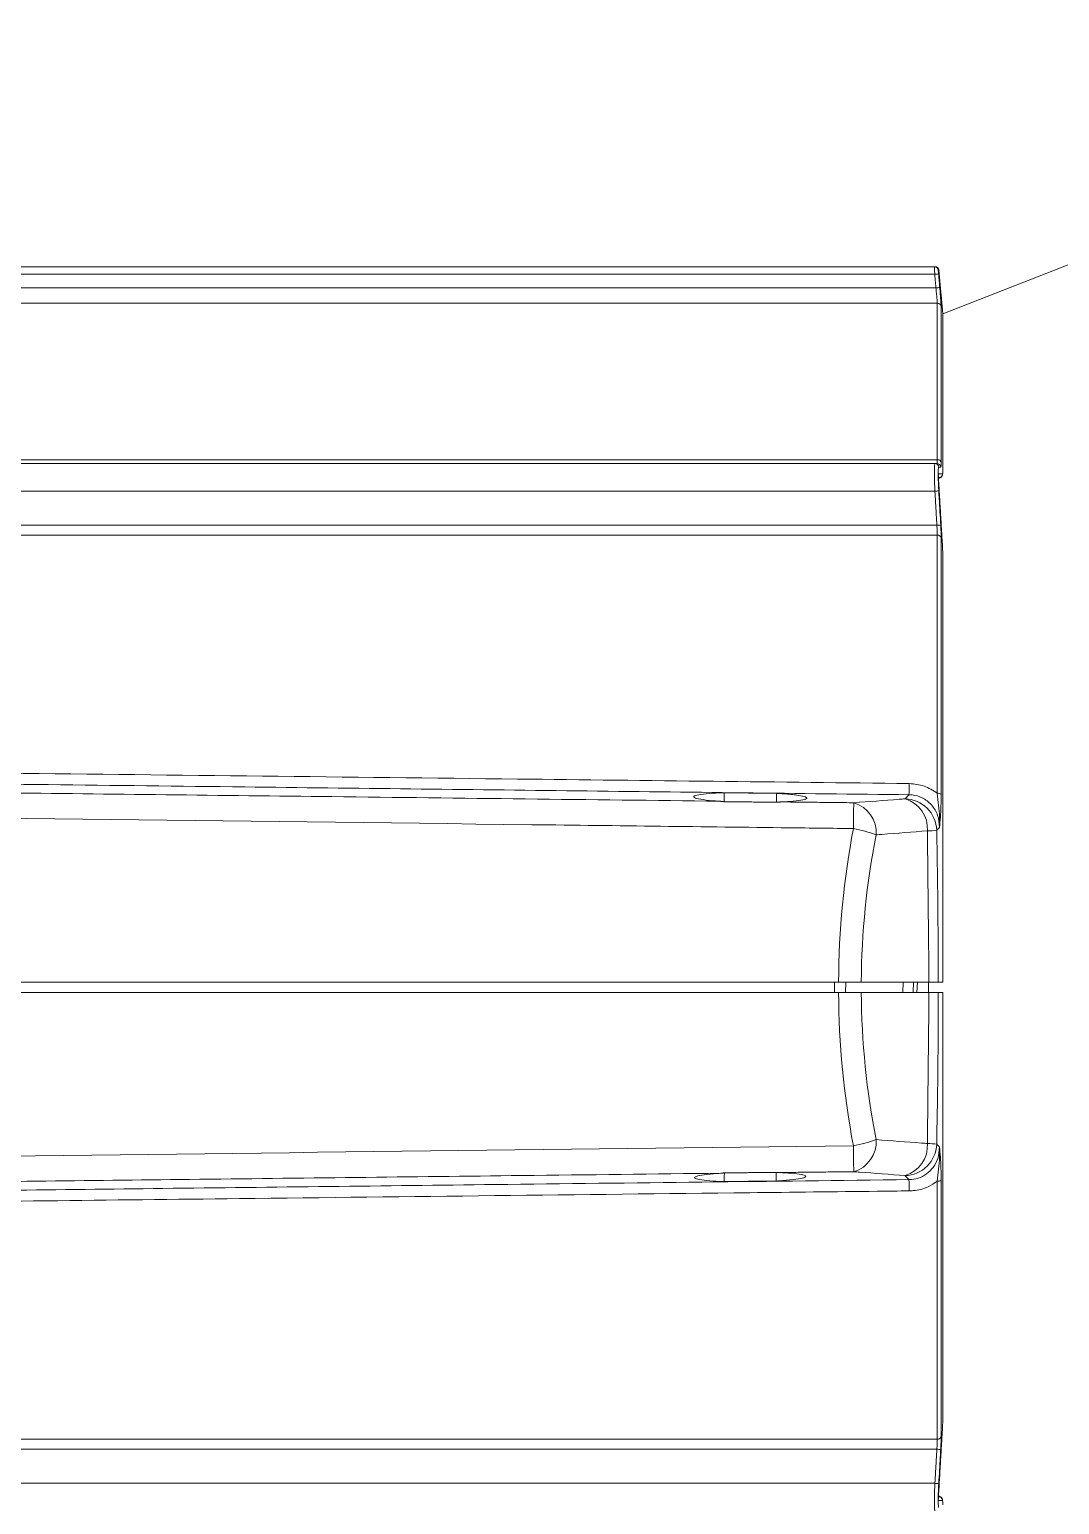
# Model space of a CAD drawing. Extents: x 2 to 136, y 1 to 99.
# Drawn here: x 14.66 to 18.67, y 43.28 to 49.01 of the extents above; entities that cross this region are included whole.
import ezdxf

# ---------------------------------------------------------------- set-up
doc = ezdxf.new("R2010")
doc.units = 0
doc.header["$MEASUREMENT"] = 0
doc.linetypes.add('SLD-Solid', pattern=[0])
doc.layers.add('OBJECT', color=7, linetype='CONTINUOUS')

msp = doc.modelspace()

# ---------------------------------------------------------------- linework, layer by layer
at = {"layer": 'OBJECT', "linetype": 'SLD-Solid', "lineweight": 15}
for p, q in [((21.0269, 49.0118), (18.2128, 47.9063)), ((18.1803, 48.09), (13.7554, 48.09)), ((18.1813, 48.0608), (13.8826, 48.0608)), ((18.2128, 47.9063), (18.1979, 48.0764)), ((13.9723, 48.0078), (18.1859, 48.0078)), ((18.1913, 47.9485), (13.9723, 47.9485)), ((18.1913, 47.34), (18.1913, 47.9485)), ((18.2062, 47.9351), (18.2062, 47.3296)), ((18.2128, 47.3019), (18.2128, 47.9063)), ((18.2128, 47.3009), (18.2128, 47.905)), ((14.1273, 47.325), (18.1821, 47.325)), ((14.2723, 47.34), (18.1913, 47.34)), ((18.182, 47.2179), (14.1233, 47.2179)), ((14.2723, 47.0855), (18.1897, 47.0855)), ((18.1913, 47.0463), (14.2723, 47.0463)), ((18.1913, 46.0437), (18.1913, 47.0463)), ((18.2062, 47.0374), (18.2062, 46.0399)), ((18.2128, 45.31), (18.2128, 46.9574)), ((18.2128, 45.3099), (18.2128, 46.9566)), ((17.8075, 45.31), (13.1236, 45.31)), ((17.7922, 45.27), (17.7922, 45.31)), ((17.835, 45.27), (17.836, 45.31)), ((18.159, 45.31), (17.8959, 45.31)), ((18.0572, 45.27), (18.0582, 45.31)), ((18.0979, 45.27), (18.0993, 45.31)), ((18.1123, 45.27), (18.1138, 45.31)), ((18.157, 45.31), (18.157, 45.27)), ((13.1236, 45.27), (17.8075, 45.27)), ((18.159, 45.27), (17.8959, 45.27)), ((18.2128, 43.6226), (18.2128, 45.27)), ((18.2128, 43.6234), (18.2128, 45.2699)), ((18.2062, 44.5401), (18.2062, 43.5426)), ((18.1913, 43.5337), (18.1913, 44.5363)), ((14.2723, 43.5337), (18.1913, 43.5337)), ((18.1897, 43.4945), (14.2723, 43.4945)), ((14.1233, 43.3621), (18.182, 43.3621))]:
    msp.add_line(p, q, dxfattribs=at)
at = {"layer": 'OBJECT', "linetype": 'SLD-Solid', "lineweight": 15, "flags": 128}
for points in [[(18.2046, 47.2714), (18.2065, 47.2726), (18.209, 47.2754), (18.2105, 47.2781), (18.2113, 47.2803), (18.2119, 47.2827), (18.2125, 47.2877), (18.2128, 47.3057)], [(18.2127, 43.2804), (18.2127, 43.2888), (18.2121, 43.296), (18.2114, 43.2995), (18.2099, 43.3031), (18.2076, 43.3063), (18.2036, 43.3093), (18.201, 43.3102)]]:
    msp.add_lwpolyline(points, dxfattribs=at)
at = {"layer": 'OBJECT', "linetype": 'SLD-Solid', "lineweight": 15}
for centre, radius, start, end in [((18.1803, 48.075), 0.015, 4.94472, 89.99671), ((18.1977, 47.9136), 0.1481, 90.54619, 96.34008), ((18.183, 48.075), 0.015, 5.52986, 90), ((18.2022, 47.8605), 0.1482, 90.54632, 96.33435), ((18.1914, 47.9336), 0.0149, 5.55214, 90.43591), ((18.1821, 47.31), 0.015, 3.55545, 89.95225), ((18.1896, 47.31), 0.015, 3.67128, 89.95768), ((18.1927, 47.3261), 0.014, 14.65387, 95.78954), ((18.1964, 47.2839), 0.015, 297.41168, 3.81118), ((18.2001, 46.9707), 0.2478, 90.72233, 94.18073), ((18.2072, 46.8377), 0.2484, 90.59292, 94.04274), ((18.1932, 47.0325), 0.0139, 20.57718, 97.92167), ((14.6891, 46.1147), 3.3929, 358.70314, 359.43982), ((18.1943, 46.0245), 0.0194, 52.30498, 99.04846), ((30.6042, 45.7759), 12.7398, 178.96138, 179.41295), ((17.8337, 45.8913), 0.1201, 355.71221, 74.14955), ((18.033, 45.9065), 0.1201, 355.71295, 74.14882), ((18.0634, 45.8964), 0.1256, 1.5417, 88.87073), ((17.7741, 45.3988), 0.5157, 69.64123, 79.8336), ((20.9658, 45.29), 3.07, 168.87528, 179.62673), ((18.1458, 46.2931), 0.3957, 271.01904, 276.2638), ((20.9658, 45.29), 3.07, 180.37327, 191.12472), ((17.7741, 45.1812), 0.5157, 280.1667, 290.35847), ((30.6034, 44.8041), 12.7389, 180.58703, 181.03864), ((17.8337, 44.6887), 0.1201, 285.85046, 4.28778), ((18.033, 44.6735), 0.1201, 285.85089, 4.28735), ((18.0634, 44.6836), 0.1256, 271.12921, 358.45836), ((18.1458, 44.2866), 0.396, 83.73825, 88.9789), ((14.6888, 44.4653), 3.3933, 0.5602, 1.29681), ((18.1943, 44.5555), 0.0194, 260.94793, 307.69652), ((18.1932, 43.5475), 0.0139, 262.07833, 339.42282), ((18.2073, 43.7438), 0.2499, 265.96762, 269.39672), ((18.2001, 43.6099), 0.2485, 265.82498, 269.27421), ((18.1964, 43.2961), 0.015, 356.18924, 62.58891)]:
    msp.add_arc(centre, radius, start, end, dxfattribs=at)
for start_param, end_param in [(1.376633, 1.564537), (1.577056, 1.764959)]:
    msp.add_ellipse((20.8774, 45.29), major_axis=(0, 3.195), ratio=0.960876, start_param=start_param, end_param=end_param, dxfattribs=at)
for points, knots in [([(18.1813, 48.0608), (18.1812, 48.0641), (18.1809, 48.0709), (18.1805, 48.0797), (18.1803, 48.0863), (18.1802, 48.0896), (18.1802, 48.0899), (18.1803, 48.09)], [0, 0, 0, 0, 0.218544, 0.437092, 0.65551, 0.873728, 1, 1, 1, 1]), ([(18.1952, 48.0763), (18.1952, 48.0761), (18.1952, 48.0758), (18.1953, 48.0732), (18.1956, 48.0694), (18.196, 48.0653), (18.1962, 48.0627), (18.1963, 48.0617)], [0, 0, 0, 0, 0.217388, 0.434771, 0.652345, 0.870527, 1, 1, 1, 1]), ([(18.197, 48.0763), (18.1973, 48.0763), (18.1978, 48.0763), (18.196, 48.0763), (18.1952, 48.0763)], [0, 0, 0, 0, 0.509002, 1, 1, 1, 1]), ([(18.1963, 48.0617), (18.1971, 48.0517), (18.1986, 48.0341), (18.2002, 48.0164), (18.2008, 48.0087)], [0, 0, 0, 0, 0.564414, 1, 1, 1, 1]), ([(18.1913, 47.9485), (18.1912, 47.9505), (18.1911, 47.9544), (18.1899, 47.9682), (18.1881, 47.9864), (18.1866, 48.0006), (18.1859, 48.0078)], [0, 0, 0, 0, 0.2465, 0.492977, 0.740149, 1, 1, 1, 1]), ([(18.2008, 48.0087), (18.2016, 48.0001), (18.203, 47.9828), (18.2048, 47.9602), (18.206, 47.9426), (18.2061, 47.9376), (18.2062, 47.9351)], [0, 0, 0, 0, 0.249056, 0.498133, 0.746674, 1, 1, 1, 1]), ([(18.182, 47.2179), (18.1815, 47.2301), (18.1803, 47.2545), (18.1797, 47.2868), (18.1799, 47.311), (18.1808, 47.3233), (18.1818, 47.3245), (18.1821, 47.325)], [0, 0, 0, 0, 0.216844, 0.433701, 0.650256, 0.866699, 1, 1, 1, 1]), ([(18.1896, 47.325), (18.1901, 47.3256), (18.191, 47.3269), (18.1912, 47.3355), (18.1913, 47.34)], [0, 0, 0, 0, 0.473398, 1, 1, 1, 1]), ([(18.1971, 47.3109), (18.1965, 47.3099), (18.1954, 47.3078), (18.1946, 47.2917), (18.1948, 47.2679), (18.1957, 47.2419), (18.1966, 47.225), (18.197, 47.2185)], [0, 0, 0, 0, 0.216835, 0.433686, 0.650167, 0.866491, 1, 1, 1, 1]), ([(18.2046, 47.311), (18.204, 47.311), (18.2015, 47.311), (18.199, 47.311), (18.1971, 47.3109)], [0, 0, 0, 0, 0.237767, 1, 1, 1, 1]), ([(18.2062, 47.3296), (18.2062, 47.3245), (18.206, 47.3137), (18.2051, 47.3119), (18.2046, 47.311)], [0, 0, 0, 0, 0.473443, 1, 1, 1, 1]), ([(18.2114, 47.2849), (18.2118, 47.2858), (18.2125, 47.2876), (18.2128, 47.2961), (18.2128, 47.3014), (18.2128, 47.3019)], [0, 0, 0, 0, 0.489871, 0.942612, 1, 1, 1, 1]), ([(18.2033, 47.2705), (18.2013, 47.2705), (18.1988, 47.2704), (18.1962, 47.2704), (18.1958, 47.2704)], [0, 0, 0, 0, 0.845701, 1, 1, 1, 1]), ([(18.197, 47.2185), (18.1976, 47.2086), (18.2002, 47.1644), (18.2027, 47.1203), (18.2047, 47.0861)], [0, 0, 0, 0, 0.226062, 1, 1, 1, 1]), ([(18.1913, 47.0463), (18.1912, 47.052), (18.1911, 47.0638), (18.1902, 47.0781), (18.1897, 47.0855)], [0, 0, 0, 0, 0.486978, 1, 1, 1, 1]), ([(18.2047, 47.0861), (18.2051, 47.0774), (18.206, 47.0596), (18.2062, 47.0449), (18.2062, 47.0374)], [0, 0, 0, 0, 0.488652, 1, 1, 1, 1]), ([(18.2128, 46.9574), (18.2127, 46.964), (18.2126, 46.9774), (18.2118, 46.9936), (18.2114, 47.0019)], [0, 0, 0, 0, 0.491582, 1, 1, 1, 1]), ([(18.0812, 46.0379), (17.6509, 46.0429), (16.7902, 46.0531), (15.4204, 46.0692), (14.4808, 46.0802), (13.9716, 46.0862)], [0, 0, 0, 0, 0.314137, 0.628275, 1, 1, 1, 1]), ([(13.9723, 46.1287), (14.0081, 46.1283), (14.2092, 46.126), (15.0716, 46.1161), (16.4057, 46.1008), (17.5744, 46.0873), (18.0819, 46.0815)], [0, 0, 0, 0, 0.026129, 0.146813, 0.629552, 1, 1, 1, 1]), ([(14.0995, 46.0507), (14.2486, 46.049), (14.828, 46.0422), (15.9087, 46.0297), (16.8405, 46.0188), (17.3419, 46.013)], [0, 0, 0, 0, 0.137909, 0.536076, 1, 1, 1, 1]), ([(17.3622, 46.0458), (17.347, 46.0451), (17.3109, 46.0436), (17.2686, 46.0393), (17.2434, 46.0334), (17.2431, 46.0268), (17.268, 46.0203), (17.3056, 46.0157), (17.3337, 46.0136), (17.3419, 46.013)], [0, 0, 0, 0, 0.117568, 0.279861, 0.442586, 0.605907, 0.769589, 0.933238, 1, 1, 1, 1]), ([(17.5856, 46.0101), (17.6014, 46.011), (17.6367, 46.0131), (17.6725, 46.018), (17.688, 46.0243), (17.6781, 46.0309), (17.6439, 46.0372), (17.6016, 46.0412), (17.5731, 46.043), (17.5662, 46.0434)], [0, 0, 0, 0, 0.132307, 0.294526, 0.457212, 0.620426, 0.783854, 0.947086, 1, 1, 1, 1]), ([(18.2001, 45.9114), (18.1987, 45.9272), (18.1959, 45.9586), (18.1713, 45.9994), (18.1357, 46.0271), (18.1032, 46.037), (18.0855, 46.0377), (18.0812, 46.0379)], [0, 0, 0, 0, 0.251338, 0.503313, 0.735354, 0.935196, 1, 1, 1, 1]), ([(18.0819, 46.0815), (18.102, 46.0796), (18.1418, 46.0758), (18.1749, 46.0543), (18.1913, 46.0437)], [0, 0, 0, 0, 0.505217, 1, 1, 1, 1]), ([(18.2001, 45.9114), (18.2001, 45.9116), (18.2016, 45.9391), (18.1989, 45.9781), (18.1931, 46.0278), (18.1913, 46.0437)], [0, 0, 0, 0, 0.00294, 0.680839, 1, 1, 1, 1]), ([(18.2062, 46.0399), (18.2061, 46.0243), (18.2057, 45.9906), (18.2032, 45.9496), (18.2012, 45.9243), (18.2001, 45.9115), (18.2001, 45.9114)], [0, 0, 0, 0, 0.298756, 0.643488, 0.99732, 1, 1, 1, 1]), ([(17.8666, 46.0069), (17.9254, 46.0113), (17.9918, 46.0164), (18.0583, 46.0214), (18.0659, 46.022)], [0, 0, 0, 0, 0.885696, 1, 1, 1, 1]), ([(17.8651, 45.9065), (17.7818, 45.9075), (17.3652, 45.9125), (15.7847, 45.9317), (14.2875, 45.9498), (13.1236, 45.9639)], [0, 0, 0, 0, 0.052722, 0.263609, 1, 1, 1, 1]), ([(18.1528, 45.8975), (18.094, 45.893), (18.0275, 45.888), (17.9611, 45.8829), (17.9535, 45.8823)], [0, 0, 0, 0, 0.885696, 1, 1, 1, 1]), ([(18.189, 45.8998), (18.1898, 45.8567), (18.1935, 45.6602), (18.1945, 45.4635), (18.1952, 45.31)], [0, 0, 0, 0, 0.219221, 1, 1, 1, 1]), ([(17.8959, 45.31), (17.883, 45.31), (17.8591, 45.31), (17.8261, 45.31), (17.8098, 45.31), (17.8075, 45.31)], [0, 0, 0, 0, 0.499397, 0.929176, 1, 1, 1, 1]), ([(18.1952, 45.31), (18.1926, 45.31), (18.1873, 45.31), (18.1685, 45.31), (18.159, 45.31)], [0, 0, 0, 0, 0.5, 1, 1, 1, 1]), ([(17.8075, 45.27), (17.8238, 45.27), (17.8543, 45.27), (17.8825, 45.27), (17.8942, 45.27), (17.8959, 45.27)], [0, 0, 0, 0, 0.499401, 0.929163, 1, 1, 1, 1]), ([(18.159, 45.27), (18.1685, 45.27), (18.1873, 45.27), (18.1926, 45.27), (18.1952, 45.27)], [0, 0, 0, 0, 0.5, 1, 1, 1, 1]), ([(18.1952, 45.27), (18.1949, 45.1867), (18.1944, 44.99), (18.1909, 44.7935), (18.189, 44.6802)], [0, 0, 0, 0, 0.423826, 1, 1, 1, 1]), ([(13.1236, 44.6161), (13.2014, 44.617), (13.6125, 44.622), (15.193, 44.6412), (16.6957, 44.6594), (17.8651, 44.6735)], [0, 0, 0, 0, 0.049218, 0.260105, 1, 1, 1, 1]), ([(17.9535, 44.6977), (18.0124, 44.6932), (18.0788, 44.6881), (18.1452, 44.6831), (18.1528, 44.6825)], [0, 0, 0, 0, 0.885696, 1, 1, 1, 1]), ([(18.0812, 44.5421), (18.0934, 44.5433), (18.1179, 44.5457), (18.1507, 44.5632), (18.1771, 44.5895), (18.1965, 44.6254), (18.1988, 44.6535), (18.2001, 44.6686)], [0, 0, 0, 0, 0.182197, 0.364244, 0.551045, 0.759195, 1, 1, 1, 1]), ([(18.1913, 44.5363), (18.1931, 44.5522), (18.1989, 44.6019), (18.2016, 44.6409), (18.2001, 44.6684), (18.2001, 44.6686)], [0, 0, 0, 0, 0.319161, 0.99706, 1, 1, 1, 1]), ([(18.2001, 44.6686), (18.2001, 44.6685), (18.2011, 44.6559), (18.2032, 44.6307), (18.2057, 44.5898), (18.2061, 44.5557), (18.2062, 44.5401)], [0, 0, 0, 0, 0.002681, 0.34979, 0.701236, 1, 1, 1, 1]), ([(13.9716, 44.4938), (14.3745, 44.4985), (15.2078, 44.5083), (16.5776, 44.5244), (17.5446, 44.5358), (18.0812, 44.5421)], [0, 0, 0, 0, 0.294131, 0.608268, 1, 1, 1, 1]), ([(17.3492, 44.5671), (17.0913, 44.5641), (16.4031, 44.5561), (15.3177, 44.5435), (14.4901, 44.5338), (14.0929, 44.5292)], [0, 0, 0, 0, 0.237589, 0.634043, 1, 1, 1, 1]), ([(17.3632, 44.5346), (17.3485, 44.5352), (17.3131, 44.5368), (17.2719, 44.5409), (17.2473, 44.5467), (17.2473, 44.5532), (17.2719, 44.5596), (17.31, 44.5643), (17.3396, 44.5664), (17.3492, 44.5671)], [0, 0, 0, 0, 0.115333, 0.275775, 0.436647, 0.598106, 0.75992, 0.921699, 1, 1, 1, 1]), ([(17.5782, 44.5698), (17.5938, 44.5689), (17.629, 44.5671), (17.666, 44.5624), (17.6836, 44.5563), (17.6762, 44.5498), (17.6448, 44.5436), (17.6033, 44.5393), (17.5738, 44.5375), (17.5652, 44.5369)], [0, 0, 0, 0, 0.128648, 0.288962, 0.449731, 0.611042, 0.772603, 0.934008, 1, 1, 1, 1]), ([(18.0659, 44.558), (18.007, 44.5625), (17.9406, 44.5675), (17.8741, 44.5726), (17.8666, 44.5731)], [0, 0, 0, 0, 0.885696, 1, 1, 1, 1]), ([(18.0819, 44.4985), (18.0406, 44.498), (17.8339, 44.4956), (16.966, 44.4857), (15.6375, 44.4704), (14.4742, 44.457), (13.9723, 44.4513)], [0, 0, 0, 0, 0.030171, 0.150856, 0.633595, 1, 1, 1, 1]), ([(18.1913, 44.5363), (18.1798, 44.5286), (18.1517, 44.5098), (18.1125, 44.4997), (18.0872, 44.4987), (18.0819, 44.4985)], [0, 0, 0, 0, 0.355603, 0.866053, 1, 1, 1, 1]), ([(18.2114, 43.5781), (18.2118, 43.5861), (18.2126, 43.6024), (18.2127, 43.6158), (18.2128, 43.6226)], [0, 0, 0, 0, 0.494, 1, 1, 1, 1]), ([(18.1897, 43.4945), (18.1902, 43.5015), (18.1911, 43.5158), (18.1912, 43.5277), (18.1913, 43.5337)], [0, 0, 0, 0, 0.487934, 1, 1, 1, 1]), ([(18.2062, 43.5426), (18.2062, 43.5355), (18.206, 43.5209), (18.2051, 43.503), (18.2047, 43.4939)], [0, 0, 0, 0, 0.488111, 1, 1, 1, 1]), ([(18.2047, 43.4939), (18.2041, 43.4839), (18.2016, 43.4398), (18.199, 43.3956), (18.197, 43.3615)], [0, 0, 0, 0, 0.226059, 1, 1, 1, 1]), ([(18.1821, 43.255), (18.1816, 43.2562), (18.1804, 43.2586), (18.1797, 43.2773), (18.1798, 43.3049), (18.1807, 43.335), (18.1817, 43.3546), (18.182, 43.3621)], [0, 0, 0, 0, 0.216873, 0.43376, 0.650333, 0.866771, 1, 1, 1, 1]), ([(18.197, 43.3615), (18.1964, 43.3509), (18.1953, 43.3299), (18.1946, 43.302), (18.1948, 43.2812), (18.1958, 43.2705), (18.1967, 43.2695), (18.1971, 43.2691)], [0, 0, 0, 0, 0.216801, 0.433616, 0.650077, 0.866405, 1, 1, 1, 1]), ([(18.2128, 43.278), (18.2127, 43.2827), (18.2126, 43.2923), (18.2118, 43.2942), (18.2114, 43.2951)], [0, 0, 0, 0, 0.487699, 1, 1, 1, 1])]:
    msp.add_open_spline(points, degree=3, knots=knots, dxfattribs=at)
for points in [[(18.1859, 48.0078), (18.1813, 48.0608)], [(18.1821, 47.325), (18.1896, 47.325)], [(18.195, 47.2844), (18.2114, 47.2849)], [(18.2114, 47.0019), (18.195, 47.2844)], [(18.196, 47.2669), (18.2033, 47.2705)], [(18.1897, 47.0855), (18.182, 47.2179)], [(17.3622, 46.0458), (17.3626, 46.0111)], [(17.3622, 46.0458), (17.5662, 46.0434)], [(17.5662, 46.0434), (17.5659, 46.0088)], [(18.0659, 46.022), (18.0812, 46.0379)], [(17.3625, 46.011), (17.3419, 46.013)], [(17.5659, 46.0088), (17.3625, 46.011)], [(17.5856, 46.0101), (17.5659, 46.0088)], [(17.5856, 46.0101), (17.8666, 46.0069)], [(18.159, 45.31), (18.1528, 45.8975)], [(18.2001, 45.9114), (18.189, 45.8998)], [(18.1952, 45.31), (18.2128, 45.31)], [(18.1528, 44.6825), (18.159, 45.27)], [(18.2128, 45.27), (18.1952, 45.27)], [(18.189, 44.6802), (18.2001, 44.6686)], [(17.3635, 44.5683), (17.3492, 44.5671)], [(17.3632, 44.5346), (17.3635, 44.5683)], [(17.5649, 44.5705), (17.3635, 44.5683)], [(17.5782, 44.5698), (17.5649, 44.5705)], [(17.5652, 44.5369), (17.5649, 44.5705)], [(17.8666, 44.5731), (17.5782, 44.5698)], [(18.0812, 44.5421), (18.0659, 44.558)], [(17.3632, 44.5346), (17.5652, 44.5369)], [(18.195, 43.2956), (18.2114, 43.5781)], [(18.182, 43.3621), (18.1897, 43.4945)], [(18.2114, 43.2951), (18.195, 43.2956)], [(18.1958, 43.3096), (18.2033, 43.3095)], [(18.2033, 43.3095), (18.196, 43.3131)]]:
    msp.add_open_spline(points, degree=1, dxfattribs=at)

doc.saveas('drawing.dxf')
